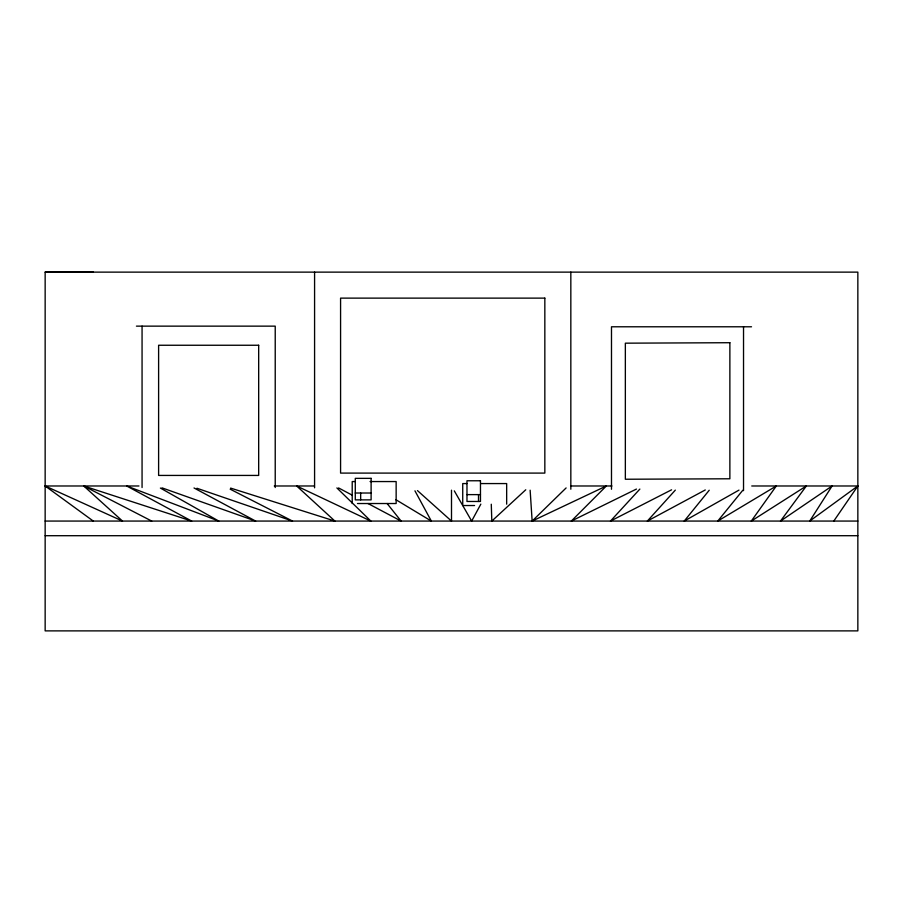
<?xml version="1.0" encoding="UTF-8"?>
<svg xmlns="http://www.w3.org/2000/svg" width="903" height="903" viewBox="0 0 903 903"><rect width="100%" height="100%" fill="white"/><g stroke="black" fill="none" stroke-linecap="round" stroke-linejoin="round"><path stroke-width="1.35" d="M480.847 504.122L471.659 521.065L454.311 490.871M833.785 521.065L857.85 485.983L751.747 485.983M709.227 490.239L684.226 521.065L738.981 490.115M742.819 490.239L717.75 521.065L776.32 485.983L751.285 521.065L806.356 485.983L780.497 521.065L832.103 485.983L809.72 521.065L857.85 485.983M675.331 490.115L647.349 521.065L705.277 489.957M639.866 489.076L610.473 521.065L671.584 489.81M530.14 490.194L532.149 521.065L566.113 487.936M525.76 489.776L491.819 521.065L491.277 504.224M636.446 489.065L571.306 521.065L606.342 485.983L532.149 521.065M45.15 272.13L857.85 272.13L857.85 630.881L45.15 630.881L45.15 272.13L93.381 272.119M136.432 326.141L275.223 326.141L275.223 487.53M751.522 326.784L611.489 326.784L611.489 489.257M354.969 481.559L352.215 481.559L352.215 503.524M370.061 481.559L396.146 481.559L396.146 503.524L357.475 503.524M466.851 483.568L462.731 483.568L462.731 505.533L474.572 505.533M480.577 483.568L506.662 483.568L506.662 504.156M93.28 521.065L45.15 485.983L138.972 485.983M274.275 485.983L314.413 485.983M570.843 485.983L611.941 485.983M355.285 493.015L371.11 493.015M466.975 494.618L480.464 494.618M45.15 521.065L857.85 521.065M45.15 535.705L857.85 535.705M230.615 488.094L334.889 521.065L296.658 485.983L370.851 521.065L336.887 487.936M45.15 485.983L122.503 521.065L83.742 485.983L191.684 521.065L126.68 485.983L218.774 521.065L160.373 488.049M196.967 488.263L292.527 521.065L230.163 489.166M161.998 487.857L255.651 521.065L194.021 487.97M83.742 485.983L151.715 521.065M338.569 487.936L352.057 495.081M367.995 503.524L401.101 521.065L387.116 503.524M395.706 499.585L431.341 521.065L414.94 490.826M417.468 490.6L451.5 521.065L451.5 490.194M743.53 326.784L743.53 490.656M570.831 272.13L570.831 489.223M478.511 494.618L478.511 501.47M360.669 493.015L360.669 499.878M314.583 272.13L314.583 487.812M142.064 326.141L142.064 487.53M729.872 342.711L625.35 343.174L625.35 479.245L729.872 478.782L729.872 342.711M544.836 298.125L340.578 298.125L340.578 473.093L544.836 473.093L544.836 298.125M258.676 345.251L158.612 345.251L158.612 475.429L258.676 475.429L258.676 345.251M371.11 478.353L355.285 478.353L355.285 499.878L371.11 499.878L371.11 478.353M480.464 480.768L466.975 480.768L466.975 501.47L480.464 501.47L480.464 480.768"/></g></svg>
